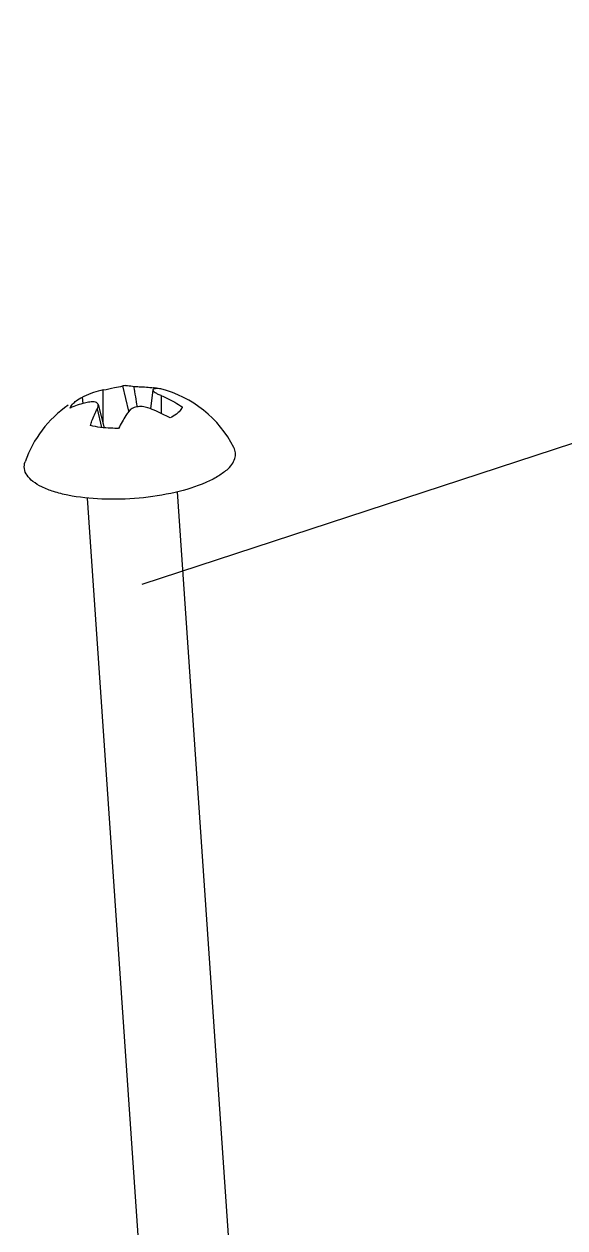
# Model space of a CAD drawing. Extents: x -425 to 6552, y -3049 to 3105.
# Drawn here: x 38.51 to 48.78, y -1628.55 to -1605.69 of the extents above; entities that cross this region are included whole.
import ezdxf

# ---------------------------------------------------------------- set-up
doc = ezdxf.new("R2010")
doc.units = 0
doc.layers.get('0').update_dxf_attribs({"linetype": 'CONTINUOUS'})
doc.layers.add('DIM', color=1, linetype='CONTINUOUS')

msp = doc.modelspace()

# ---------------------------------------------------------------- linework, layer by layer
at = {"color": 7, "linetype": 'CONTINUOUS'}
for p, q in [((40.497, -1613.045), (40.383, -1612.564)), ((39.631, -1612.896), (39.617, -1612.774)), ((39.631, -1612.896), (39.617, -1612.774)), ((40.009, -1613.275), (40.013, -1612.639)), ((40.953, -1612.639), (40.911, -1612.997)), ((41.117, -1613.086), (41.119, -1612.748)), ((39.985, -1613.352), (39.9, -1612.995)), ((39.915, -1612.917), (40.03, -1613.357)), ((41.415, -1614.575), (42.589, -1631.651)), ((39.709, -1614.692), (40.883, -1631.768))]:
    msp.add_line(p, q, dxfattribs=at)
for centre, radius, start, end in [((40.462, -1612.998), 0.442, 93.5428, 100.3194), ((-78.406, -1633.16), 120.768, 9.62943, 9.81343), ((40.37, -1614.33), 1.728, 114.9292, 115.8321), ((40.375, -1614.344), 1.743, 101.9878, 114.892), ((40.685, -1614.604), 2.024, 81.6878, 81.9967), ((40.698, -1614.519), 1.938, 80.3289, 81.6958), ((40.719, -1614.395), 1.813, 79.3186, 80.3255), ((40.568, -1614.713), 2.16, 27.085, 75.6676), ((40.568, -1614.713), 2.16, 124.4056, 160.7779)]:
    msp.add_arc(centre, radius, start, end, dxfattribs=at)
for points, knots in [([(40.013, -1612.639), (40.083, -1612.624), (40.207, -1612.599), (40.33, -1612.574), (40.383, -1612.564)], [0, 0, 0, 0, 0.570303, 1, 1, 1, 1]), ([(40.435, -1612.558), (40.448, -1612.557), (40.502, -1612.556), (40.556, -1612.565), (40.595, -1612.577)], [0, 0, 0, 0, 0.24605, 1, 1, 1, 1]), ([(40.595, -1612.577), (40.627, -1612.576), (40.752, -1612.577), (40.876, -1612.586), (40.967, -1612.599)], [0, 0, 0, 0, 0.259652, 1, 1, 1, 1]), ([(39.463, -1612.875), (39.474, -1612.866), (39.521, -1612.827), (39.574, -1612.796), (39.617, -1612.774)], [0, 0, 0, 0, 0.223891, 1, 1, 1, 1]), ([(40.974, -1612.623), (40.971, -1612.623), (40.963, -1612.626), (40.954, -1612.633), (40.953, -1612.639)], [0, 0, 0, 0, 0.329207, 1, 1, 1, 1]), ([(40.953, -1612.639), (40.953, -1612.646), (40.967, -1612.667), (41.001, -1612.691), (41.054, -1612.721), (41.096, -1612.739), (41.119, -1612.748)], [0, 0, 0, 0, 0.1158, 0.327238, 0.630454, 1, 1, 1, 1]), ([(41.054, -1612.614), (41.048, -1612.614), (41.021, -1612.613), (40.994, -1612.618), (40.974, -1612.623)], [0, 0, 0, 0, 0.24145, 1, 1, 1, 1]), ([(41.119, -1612.748), (41.153, -1612.762), (41.29, -1612.823), (41.42, -1612.899), (41.513, -1612.962)], [0, 0, 0, 0, 0.24799, 1, 1, 1, 1]), ([(39.755, -1612.869), (39.722, -1612.875), (39.595, -1612.902), (39.472, -1612.943), (39.383, -1612.982)], [0, 0, 0, 0, 0.255451, 1, 1, 1, 1]), ([(39.383, -1612.982), (39.387, -1612.973), (39.406, -1612.932), (39.437, -1612.898), (39.463, -1612.875)], [0, 0, 0, 0, 0.22208, 1, 1, 1, 1]), ([(39.915, -1612.917), (39.912, -1612.906), (39.898, -1612.884), (39.86, -1612.866), (39.811, -1612.862), (39.774, -1612.865), (39.755, -1612.869)], [0, 0, 0, 0, 0.187258, 0.402911, 0.673685, 1, 1, 1, 1]), ([(39.767, -1613.315), (39.776, -1613.286), (39.814, -1613.177), (39.86, -1613.07), (39.9, -1612.995)], [0, 0, 0, 0, 0.264571, 1, 1, 1, 1]), ([(39.9, -1612.995), (39.903, -1612.988), (39.915, -1612.964), (39.92, -1612.935), (39.915, -1612.917)], [0, 0, 0, 0, 0.292399, 1, 1, 1, 1]), ([(40.861, -1612.979), (40.826, -1612.966), (40.754, -1612.951), (40.622, -1612.956), (40.525, -1613.004), (40.491, -1613.053)], [0, 0, 0, 0, 0.275045, 0.547054, 1, 1, 1, 1]), ([(41.279, -1613.17), (41.246, -1613.151), (41.11, -1613.079), (40.969, -1613.017), (40.861, -1612.979)], [0, 0, 0, 0, 0.252202, 1, 1, 1, 1]), ([(41.513, -1612.962), (41.509, -1612.972), (41.49, -1613.012), (41.459, -1613.047), (41.433, -1613.07)], [0, 0, 0, 0, 0.22208, 1, 1, 1, 1]), ([(40.491, -1613.053), (40.474, -1613.077), (40.407, -1613.179), (40.345, -1613.285), (40.301, -1613.368)], [0, 0, 0, 0, 0.235233, 1, 1, 1, 1]), ([(41.433, -1613.07), (41.423, -1613.079), (41.375, -1613.118), (41.322, -1613.149), (41.279, -1613.17)], [0, 0, 0, 0, 0.223891, 1, 1, 1, 1]), ([(40.301, -1613.368), (40.253, -1613.369), (40.074, -1613.366), (39.894, -1613.346), (39.767, -1613.315)], [0, 0, 0, 0, 0.268581, 1, 1, 1, 1]), ([(42.355, -1614.159), (42.391, -1614.127), (42.453, -1614.062), (42.514, -1613.95), (42.529, -1613.834), (42.507, -1613.762), (42.491, -1613.73)], [0, 0, 0, 0, 0.298912, 0.550839, 0.774774, 1, 1, 1, 1]), ([(42.355, -1614.159), (42.302, -1614.206), (42.174, -1614.295), (41.853, -1614.455), (41.353, -1614.605), (40.688, -1614.708), (40.003, -1614.727), (39.458, -1614.671), (39.081, -1614.577), (38.856, -1614.491), (38.682, -1614.389), (38.561, -1614.272), (38.503, -1614.136), (38.514, -1614.044), (38.529, -1614.002)], [0, 0, 0, 0, 0.049659, 0.10875, 0.251042, 0.414026, 0.580206, 0.731492, 0.796674, 0.85294, 0.899695, 0.937553, 0.969214, 1, 1, 1, 1])]:
    msp.add_open_spline(points, degree=3, knots=knots, dxfattribs=at)
msp.add_open_spline([(41.102, -1612.621), (41.087, -1612.617), (41.071, -1612.614), (41.054, -1612.614)], degree=3, dxfattribs=at)
at = {"layer": 'DIM', "color": 1, "linetype": 'CONTINUOUS'}
msp.add_line((73.239, -1605.694), (40.743, -1616.332), dxfattribs=at)

doc.saveas('drawing.dxf')
